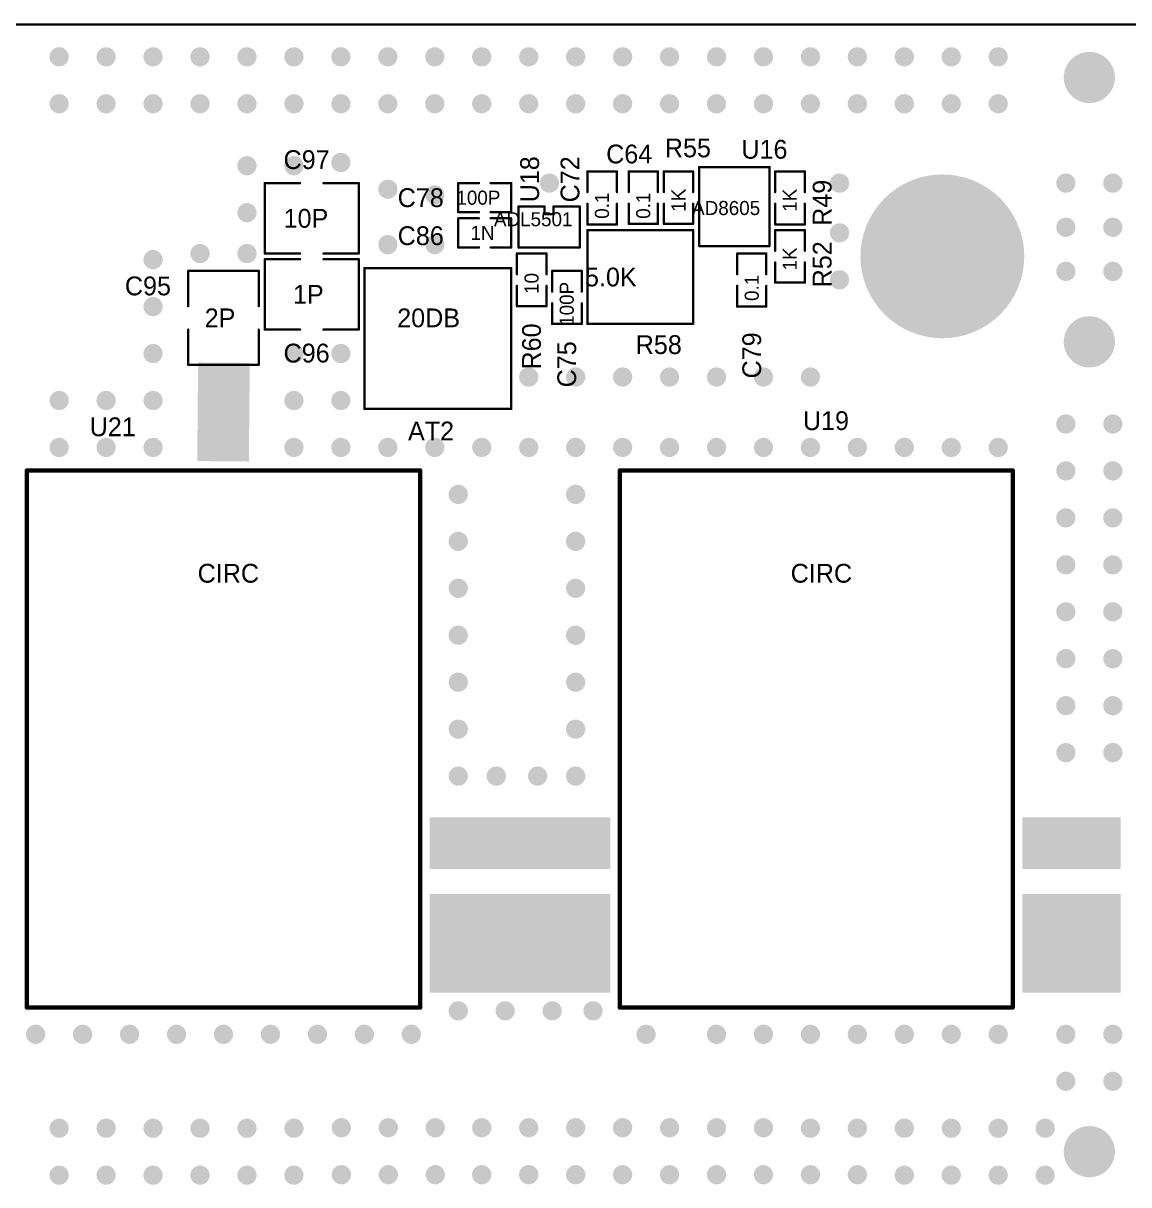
# Model space of a CAD drawing. Extents: x 3.3 to 12.8, y -4.6 to 5.5.
# Drawn here: x 5.048 to 7.403, y -2.182 to 0.292 of the extents above; entities that cross this region are included whole.
import ezdxf

# ---------------------------------------------------------------- set-up
doc = ezdxf.new("R2010")
doc.units = 0
doc.header["$MEASUREMENT"] = 0
for name, color, linetype in [('1', 5, 'CONTINUOUS'), ('2', 1, 'CONTINUOUS'), ('5', 7, 'CONTINUOUS')]:
    doc.layers.add(name, color=color, linetype=linetype)

msp = doc.modelspace()

# ---------------------------------------------------------------- linework, layer by layer
at = {"layer": '1', "const_width": 0.003}
for points in [[(6.25, -0.0227), (6.313, -0.0227, -1), (6.313, -0.0247), (6.25, -0.0247, -1), (6.25, -0.0227)], [(6.249, -0.0677), (6.249, -0.0237, -1), (6.251, -0.0237), (6.251, -0.0677, -1), (6.249, -0.0677)], [(6.312, -0.0677), (6.312, -0.0237, -1), (6.314, -0.0237), (6.314, -0.0677, -1), (6.312, -0.0677)], [(6.338, -0.0227), (6.4, -0.0227, -1), (6.4, -0.0247), (6.338, -0.0247, -1), (6.338, -0.0227)], [(6.339, -0.0237), (6.339, -0.0677, -1), (6.337, -0.0677), (6.337, -0.0237, -1), (6.339, -0.0237)], [(6.401, -0.0237), (6.401, -0.0677, -1), (6.399, -0.0677), (6.399, -0.0237, -1), (6.401, -0.0237)], [(6.413, -0.0227), (6.475, -0.0227, -1), (6.475, -0.0247), (6.413, -0.0247, -1), (6.413, -0.0227)], [(6.414, -0.0237), (6.414, -0.0677, -1), (6.412, -0.0677), (6.412, -0.0237, -1), (6.414, -0.0237)], [(6.476, -0.0237), (6.476, -0.0677, -1), (6.474, -0.0677), (6.474, -0.0237, -1), (6.476, -0.0237)], [(6.489, -0.0147), (6.489, -0.1827, -1), (6.487, -0.1827), (6.487, -0.0147, -1), (6.489, -0.0147)], [(6.488, -0.0137), (6.638, -0.0137, -1), (6.638, -0.0157), (6.488, -0.0157, -1), (6.488, -0.0137)], [(6.639, -0.0147), (6.639, -0.1827, -1), (6.637, -0.1827), (6.637, -0.0147, -1), (6.639, -0.0147)], [(6.65, -0.0227), (6.713, -0.0227, -1), (6.713, -0.0247), (6.65, -0.0247, -1), (6.65, -0.0227)], [(6.649, -0.0677), (6.649, -0.0237, -1), (6.651, -0.0237), (6.651, -0.0677, -1), (6.649, -0.0677)], [(6.712, -0.0677), (6.712, -0.0237, -1), (6.714, -0.0237), (6.714, -0.0677, -1), (6.712, -0.0677)], [(5.638, -0.0497), (5.563, -0.0497, -1), (5.563, -0.0477), (5.638, -0.0477, -1), (5.638, -0.0497)], [(5.564, -0.0487), (5.564, -0.1987, -1), (5.562, -0.1987), (5.562, -0.0487, -1), (5.564, -0.0487)], [(5.688, -0.0477), (5.763, -0.0477, -1), (5.763, -0.0497), (5.688, -0.0497, -1), (5.688, -0.0477)], [(5.764, -0.0487), (5.764, -0.1987, -1), (5.762, -0.1987), (5.762, -0.0487, -1), (5.764, -0.0487)], [(5.974, -0.1107), (5.974, -0.0487, -1), (5.976, -0.0487), (5.976, -0.1107, -1), (5.974, -0.1107)], [(5.975, -0.0477), (6.019, -0.0477, -1), (6.019, -0.0497), (5.975, -0.0497, -1), (5.975, -0.0477)], [(6.044, -0.0477), (6.088, -0.0477, -1), (6.088, -0.0497), (6.044, -0.0497, -1), (6.044, -0.0477)], [(6.089, -0.0487), (6.089, -0.1107, -1), (6.087, -0.1107), (6.087, -0.0487, -1), (6.089, -0.0487)], [(6.103, -0.0977), (6.159, -0.0977, -1), (6.159, -0.0997), (6.103, -0.0997, -1), (6.103, -0.0977)], [(6.102, -0.1857), (6.102, -0.0987, -1), (6.104, -0.0987), (6.104, -0.1857, -1), (6.102, -0.1857)], [(6.16, -0.0987), (6.16, -0.1147, -1), (6.158, -0.1147), (6.158, -0.0987, -1), (6.16, -0.0987)], [(6.179, -0.0987), (6.179, -0.1147, -1), (6.177, -0.1147), (6.177, -0.0987, -1), (6.179, -0.0987)], [(6.234, -0.0997), (6.178, -0.0997, -1), (6.178, -0.0977), (6.234, -0.0977, -1), (6.234, -0.0997)], [(6.233, -0.1857), (6.233, -0.0987, -1), (6.235, -0.0987), (6.235, -0.1857, -1), (6.233, -0.1857)], [(6.249, -0.1367), (6.249, -0.0927, -1), (6.251, -0.0927), (6.251, -0.1367, -1), (6.249, -0.1367)], [(6.312, -0.1367), (6.312, -0.0927, -1), (6.314, -0.0927), (6.314, -0.1367, -1), (6.312, -0.1367)], [(6.339, -0.0927), (6.339, -0.1357, -1), (6.337, -0.1357), (6.337, -0.0927, -1), (6.339, -0.0927)], [(6.401, -0.0927), (6.401, -0.1357, -1), (6.399, -0.1357), (6.399, -0.0927, -1), (6.401, -0.0927)], [(6.414, -0.0927), (6.414, -0.1357, -1), (6.412, -0.1357), (6.412, -0.0927, -1), (6.414, -0.0927)], [(6.476, -0.0927), (6.476, -0.1357, -1), (6.474, -0.1357), (6.474, -0.0927, -1), (6.476, -0.0927)], [(6.649, -0.1367), (6.649, -0.0927, -1), (6.651, -0.0927), (6.651, -0.1367, -1), (6.649, -0.1367)], [(6.712, -0.1367), (6.712, -0.0927, -1), (6.714, -0.0927), (6.714, -0.1367, -1), (6.712, -0.1367)], [(5.975, -0.1097), (6.019, -0.1097, -1), (6.019, -0.1117), (5.975, -0.1117, -1), (5.975, -0.1097)], [(5.974, -0.1857), (5.974, -0.1237, -1), (5.976, -0.1237), (5.976, -0.1857, -1), (5.974, -0.1857)], [(5.975, -0.1227), (6.019, -0.1227, -1), (6.019, -0.1247), (5.975, -0.1247, -1), (5.975, -0.1227)], [(6.044, -0.1097), (6.088, -0.1097, -1), (6.088, -0.1117), (6.044, -0.1117, -1), (6.044, -0.1097)], [(6.044, -0.1227), (6.088, -0.1227, -1), (6.088, -0.1247), (6.044, -0.1247, -1), (6.044, -0.1227)], [(6.089, -0.1237), (6.089, -0.1857, -1), (6.087, -0.1857), (6.087, -0.1237, -1), (6.089, -0.1237)], [(6.159, -0.1137), (6.178, -0.1137, -1), (6.178, -0.1157), (6.159, -0.1157, -1), (6.159, -0.1137)], [(6.313, -0.1377), (6.25, -0.1377, -1), (6.25, -0.1357), (6.313, -0.1357, -1), (6.313, -0.1377)], [(6.249, -0.3487), (6.249, -0.1487, -1), (6.251, -0.1487), (6.251, -0.3487, -1), (6.249, -0.3487)], [(6.475, -0.1497), (6.25, -0.1497, -1), (6.25, -0.1477), (6.475, -0.1477, -1), (6.475, -0.1497)], [(6.4, -0.1367), (6.338, -0.1367, -1), (6.338, -0.1347), (6.4, -0.1347, -1), (6.4, -0.1367)], [(6.475, -0.1367), (6.413, -0.1367, -1), (6.413, -0.1347), (6.475, -0.1347, -1), (6.475, -0.1367)], [(6.474, -0.3487), (6.474, -0.1487, -1), (6.476, -0.1487), (6.476, -0.3487, -1), (6.474, -0.3487)], [(6.713, -0.1377), (6.65, -0.1377, -1), (6.65, -0.1357), (6.713, -0.1357, -1), (6.713, -0.1377)], [(6.65, -0.1477), (6.713, -0.1477, -1), (6.713, -0.1497), (6.65, -0.1497, -1), (6.65, -0.1477)], [(6.651, -0.1487), (6.651, -0.1927, -1), (6.649, -0.1927), (6.649, -0.1487, -1), (6.651, -0.1487)], [(6.714, -0.1487), (6.714, -0.1927, -1), (6.712, -0.1927), (6.712, -0.1487, -1), (6.714, -0.1487)], [(5.638, -0.1997), (5.563, -0.1997, -1), (5.563, -0.1977), (5.638, -0.1977, -1), (5.638, -0.1997)], [(5.688, -0.1977), (5.763, -0.1977, -1), (5.763, -0.1997), (5.688, -0.1997, -1), (5.688, -0.1977)], [(5.975, -0.1847), (6.019, -0.1847, -1), (6.019, -0.1867), (5.975, -0.1867, -1), (5.975, -0.1847)], [(6.044, -0.1847), (6.088, -0.1847, -1), (6.088, -0.1867), (6.044, -0.1867, -1), (6.044, -0.1847)], [(6.1, -0.1977), (6.163, -0.1977, -1), (6.163, -0.1997), (6.1, -0.1997, -1), (6.1, -0.1977)], [(6.101, -0.1987), (6.101, -0.2427, -1), (6.099, -0.2427), (6.099, -0.1987, -1), (6.101, -0.1987)], [(6.234, -0.1867), (6.103, -0.1867, -1), (6.103, -0.1847), (6.234, -0.1847, -1), (6.234, -0.1867)], [(6.164, -0.1987), (6.164, -0.2427, -1), (6.162, -0.2427), (6.162, -0.1987, -1), (6.164, -0.1987)], [(6.488, -0.1817), (6.638, -0.1817, -1), (6.638, -0.1837), (6.488, -0.1837, -1), (6.488, -0.1817)], [(6.569, -0.1977), (6.631, -0.1977, -1), (6.631, -0.1997), (6.569, -0.1997, -1), (6.569, -0.1977)], [(6.568, -0.2427), (6.568, -0.1987, -1), (6.57, -0.1987), (6.57, -0.2427, -1), (6.568, -0.2427)], [(6.63, -0.2427), (6.63, -0.1987, -1), (6.632, -0.1987), (6.632, -0.2427, -1), (6.63, -0.2427)], [(5.638, -0.2117), (5.563, -0.2117, -1), (5.563, -0.2097), (5.638, -0.2097, -1), (5.638, -0.2117)], [(5.562, -0.3607), (5.562, -0.2107, -1), (5.564, -0.2107), (5.564, -0.3607, -1), (5.562, -0.3607)], [(5.688, -0.2097), (5.763, -0.2097, -1), (5.763, -0.2117), (5.688, -0.2117, -1), (5.688, -0.2097)], [(5.762, -0.3607), (5.762, -0.2107, -1), (5.764, -0.2107), (5.764, -0.3607, -1), (5.762, -0.3607)], [(6.651, -0.2177), (6.651, -0.2607, -1), (6.649, -0.2607), (6.649, -0.2177, -1), (6.651, -0.2177)], [(6.714, -0.2177), (6.714, -0.2607, -1), (6.712, -0.2607), (6.712, -0.2177, -1), (6.714, -0.2177)], [(5.399, -0.3107), (5.399, -0.2357, -1), (5.401, -0.2357), (5.401, -0.3107, -1), (5.399, -0.3107)], [(5.55, -0.2367), (5.4, -0.2367, -1), (5.4, -0.2347), (5.55, -0.2347, -1), (5.55, -0.2367)], [(5.549, -0.3107), (5.549, -0.2357, -1), (5.551, -0.2357), (5.551, -0.3107, -1), (5.549, -0.3107)], [(5.775, -0.2287), (6.088, -0.2287, -1), (6.088, -0.2307), (5.775, -0.2307, -1), (5.775, -0.2287)], [(5.776, -0.2297), (5.776, -0.5297, -1), (5.774, -0.5297), (5.774, -0.2297, -1), (5.776, -0.2297)], [(6.089, -0.2297), (6.089, -0.5297, -1), (6.087, -0.5297), (6.087, -0.2297, -1), (6.089, -0.2297)], [(6.175, -0.2347), (6.238, -0.2347, -1), (6.238, -0.2367), (6.175, -0.2367, -1), (6.175, -0.2347)], [(6.176, -0.2357), (6.176, -0.2797, -1), (6.174, -0.2797), (6.174, -0.2357, -1), (6.176, -0.2357)], [(6.239, -0.2357), (6.239, -0.2797, -1), (6.237, -0.2797), (6.237, -0.2357, -1), (6.239, -0.2357)], [(6.101, -0.2677), (6.101, -0.3107, -1), (6.099, -0.3107), (6.099, -0.2677, -1), (6.101, -0.2677)], [(6.164, -0.2677), (6.164, -0.3107, -1), (6.162, -0.3107), (6.162, -0.2677, -1), (6.164, -0.2677)], [(6.568, -0.3117), (6.568, -0.2677, -1), (6.57, -0.2677), (6.57, -0.3117, -1), (6.568, -0.3117)], [(6.63, -0.3117), (6.63, -0.2677, -1), (6.632, -0.2677), (6.632, -0.3117, -1), (6.63, -0.3117)], [(6.713, -0.2617), (6.65, -0.2617, -1), (6.65, -0.2597), (6.713, -0.2597, -1), (6.713, -0.2617)], [(6.163, -0.3117), (6.1, -0.3117, -1), (6.1, -0.3097), (6.163, -0.3097, -1), (6.163, -0.3117)], [(6.176, -0.3047), (6.176, -0.3487, -1), (6.174, -0.3487), (6.174, -0.3047, -1), (6.176, -0.3047)], [(6.239, -0.3047), (6.239, -0.3487, -1), (6.237, -0.3487), (6.237, -0.3047, -1), (6.239, -0.3047)], [(6.631, -0.3127), (6.569, -0.3127, -1), (6.569, -0.3107), (6.631, -0.3107, -1), (6.631, -0.3127)], [(6.238, -0.3497), (6.175, -0.3497, -1), (6.175, -0.3477), (6.238, -0.3477, -1), (6.238, -0.3497)], [(6.475, -0.3497), (6.25, -0.3497, -1), (6.25, -0.3477), (6.475, -0.3477, -1), (6.475, -0.3497)], [(5.401, -0.3607), (5.401, -0.4357, -1), (5.399, -0.4357), (5.399, -0.3607, -1), (5.401, -0.3607)], [(5.551, -0.3607), (5.551, -0.4357, -1), (5.549, -0.4357), (5.549, -0.3607, -1), (5.551, -0.3607)], [(5.638, -0.3617), (5.563, -0.3617, -1), (5.563, -0.3597), (5.638, -0.3597, -1), (5.638, -0.3617)], [(5.688, -0.3597), (5.763, -0.3597, -1), (5.763, -0.3617), (5.688, -0.3617, -1), (5.688, -0.3597)], [(5.55, -0.4367), (5.4, -0.4367, -1), (5.4, -0.4347), (5.55, -0.4347, -1), (5.55, -0.4367)], [(5.775, -0.5287), (6.088, -0.5287, -1), (6.088, -0.5307), (5.775, -0.5307, -1), (5.775, -0.5287)]]:
    msp.add_lwpolyline(points, format="xyb", dxfattribs=at)
at = {"layer": '5'}
for points, const_width in [([(12.763, 0.2883), (3.325, 0.2883, -1), (3.325, 0.2903), (12.763, 0.2903, -1), (12.763, 0.2883)], 0.003), ([(5.125, 0.2303), (5.125, 0.2303, -1), (5.125, 0.2103), (5.125, 0.2103, -1), (5.125, 0.2303)], 0.021), ([(5.225, 0.2303), (5.225, 0.2303, -1), (5.225, 0.2103), (5.225, 0.2103, -1), (5.225, 0.2303)], 0.021), ([(5.325, 0.2303), (5.325, 0.2303, -1), (5.325, 0.2103), (5.325, 0.2103, -1), (5.325, 0.2303)], 0.021), ([(5.425, 0.2303), (5.425, 0.2303, -1), (5.425, 0.2103), (5.425, 0.2103, -1), (5.425, 0.2303)], 0.021), ([(5.525, 0.2303), (5.525, 0.2303, -1), (5.525, 0.2103), (5.525, 0.2103, -1), (5.525, 0.2303)], 0.021), ([(5.625, 0.2303), (5.625, 0.2303, -1), (5.625, 0.2103), (5.625, 0.2103, -1), (5.625, 0.2303)], 0.021), ([(5.725, 0.2303), (5.725, 0.2303, -1), (5.725, 0.2103), (5.725, 0.2103, -1), (5.725, 0.2303)], 0.021), ([(5.825, 0.2303), (5.825, 0.2303, -1), (5.825, 0.2103), (5.825, 0.2103, -1), (5.825, 0.2303)], 0.021), ([(5.925, 0.2303), (5.925, 0.2303, -1), (5.925, 0.2103), (5.925, 0.2103, -1), (5.925, 0.2303)], 0.021), ([(6.025, 0.2303), (6.025, 0.2303, -1), (6.025, 0.2103), (6.025, 0.2103, -1), (6.025, 0.2303)], 0.021), ([(6.125, 0.2303), (6.125, 0.2303, -1), (6.125, 0.2103), (6.125, 0.2103, -1), (6.125, 0.2303)], 0.021), ([(6.225, 0.2303), (6.225, 0.2303, -1), (6.225, 0.2103), (6.225, 0.2103, -1), (6.225, 0.2303)], 0.021), ([(6.325, 0.2303), (6.325, 0.2303, -1), (6.325, 0.2103), (6.325, 0.2103, -1), (6.325, 0.2303)], 0.021), ([(6.425, 0.2303), (6.425, 0.2303, -1), (6.425, 0.2103), (6.425, 0.2103, -1), (6.425, 0.2303)], 0.021), ([(6.525, 0.2303), (6.525, 0.2303, -1), (6.525, 0.2103), (6.525, 0.2103, -1), (6.525, 0.2303)], 0.021), ([(6.625, 0.2303), (6.625, 0.2303, -1), (6.625, 0.2103), (6.625, 0.2103, -1), (6.625, 0.2303)], 0.021), ([(6.725, 0.2303), (6.725, 0.2303, -1), (6.725, 0.2103), (6.725, 0.2103, -1), (6.725, 0.2303)], 0.021), ([(6.825, 0.2303), (6.825, 0.2303, -1), (6.825, 0.2103), (6.825, 0.2103, -1), (6.825, 0.2303)], 0.021), ([(6.925, 0.2303), (6.925, 0.2303, -1), (6.925, 0.2103), (6.925, 0.2103, -1), (6.925, 0.2303)], 0.021), ([(7.025, 0.2303), (7.025, 0.2303, -1), (7.025, 0.2103), (7.025, 0.2103, -1), (7.025, 0.2303)], 0.021), ([(7.125, 0.2303), (7.125, 0.2303, -1), (7.125, 0.2103), (7.125, 0.2103, -1), (7.125, 0.2303)], 0.021), ([(7.319, 0.2033), (7.319, 0.2033, -1), (7.319, 0.1493), (7.319, 0.1493, -1), (7.319, 0.2033)], 0.055), ([(5.125, 0.1303), (5.125, 0.1303, -1), (5.125, 0.1103), (5.125, 0.1103, -1), (5.125, 0.1303)], 0.021), ([(5.225, 0.1303), (5.225, 0.1303, -1), (5.225, 0.1103), (5.225, 0.1103, -1), (5.225, 0.1303)], 0.021), ([(5.325, 0.1303), (5.325, 0.1303, -1), (5.325, 0.1103), (5.325, 0.1103, -1), (5.325, 0.1303)], 0.021), ([(5.425, 0.1303), (5.425, 0.1303, -1), (5.425, 0.1103), (5.425, 0.1103, -1), (5.425, 0.1303)], 0.021), ([(5.525, 0.1303), (5.525, 0.1303, -1), (5.525, 0.1103), (5.525, 0.1103, -1), (5.525, 0.1303)], 0.021), ([(5.625, 0.1303), (5.625, 0.1303, -1), (5.625, 0.1103), (5.625, 0.1103, -1), (5.625, 0.1303)], 0.021), ([(5.725, 0.1303), (5.725, 0.1303, -1), (5.725, 0.1103), (5.725, 0.1103, -1), (5.725, 0.1303)], 0.021), ([(5.825, 0.1303), (5.825, 0.1303, -1), (5.825, 0.1103), (5.825, 0.1103, -1), (5.825, 0.1303)], 0.021), ([(5.925, 0.1303), (5.925, 0.1303, -1), (5.925, 0.1103), (5.925, 0.1103, -1), (5.925, 0.1303)], 0.021), ([(6.025, 0.1303), (6.025, 0.1303, -1), (6.025, 0.1103), (6.025, 0.1103, -1), (6.025, 0.1303)], 0.021), ([(6.125, 0.1303), (6.125, 0.1303, -1), (6.125, 0.1103), (6.125, 0.1103, -1), (6.125, 0.1303)], 0.021), ([(6.225, 0.1303), (6.225, 0.1303, -1), (6.225, 0.1103), (6.225, 0.1103, -1), (6.225, 0.1303)], 0.021), ([(6.325, 0.1303), (6.325, 0.1303, -1), (6.325, 0.1103), (6.325, 0.1103, -1), (6.325, 0.1303)], 0.021), ([(6.425, 0.1303), (6.425, 0.1303, -1), (6.425, 0.1103), (6.425, 0.1103, -1), (6.425, 0.1303)], 0.021), ([(6.525, 0.1303), (6.525, 0.1303, -1), (6.525, 0.1103), (6.525, 0.1103, -1), (6.525, 0.1303)], 0.021), ([(6.625, 0.1303), (6.625, 0.1303, -1), (6.625, 0.1103), (6.625, 0.1103, -1), (6.625, 0.1303)], 0.021), ([(6.725, 0.1303), (6.725, 0.1303, -1), (6.725, 0.1103), (6.725, 0.1103, -1), (6.725, 0.1303)], 0.021), ([(6.825, 0.1303), (6.825, 0.1303, -1), (6.825, 0.1103), (6.825, 0.1103, -1), (6.825, 0.1303)], 0.021), ([(6.925, 0.1303), (6.925, 0.1303, -1), (6.925, 0.1103), (6.925, 0.1103, -1), (6.925, 0.1303)], 0.021), ([(7.025, 0.1303), (7.025, 0.1303, -1), (7.025, 0.1103), (7.025, 0.1103, -1), (7.025, 0.1303)], 0.021), ([(7.125, 0.1303), (7.125, 0.1303, -1), (7.125, 0.1103), (7.125, 0.1103, -1), (7.125, 0.1303)], 0.021), ([(5.525, -0.0017), (5.525, -0.0017, -1), (5.525, -0.0217), (5.525, -0.0217, -1), (5.525, -0.0017)], 0.021), ([(5.625, -0.0017), (5.625, -0.0017, -1), (5.625, -0.0217), (5.625, -0.0217, -1), (5.625, -0.0017)], 0.021), ([(5.725, 0.0053), (5.725, 0.0053, -1), (5.725, -0.0147), (5.725, -0.0147, -1), (5.725, 0.0053)], 0.021), ([(5.825, -0.0517), (5.825, -0.0517, -1), (5.825, -0.0717), (5.825, -0.0717, -1), (5.825, -0.0517)], 0.021), ([(6.169, -0.0387), (6.169, -0.0387, -1), (6.169, -0.0587), (6.169, -0.0587, -1), (6.169, -0.0387)], 0.021), ([(6.787, -0.0387), (6.787, -0.0387, -1), (6.787, -0.0587), (6.787, -0.0587, -1), (6.787, -0.0387)], 0.021), ([(7.006, -0.1177), (7.006, -0.1177, -1), (7.006, -0.2917), (7.006, -0.2917, -1), (7.006, -0.1177)], 0.175), ([(7.269, -0.0387), (7.269, -0.0387, -1), (7.269, -0.0587), (7.269, -0.0587, -1), (7.269, -0.0387)], 0.021), ([(7.369, -0.0387), (7.369, -0.0387, -1), (7.369, -0.0587), (7.369, -0.0587, -1), (7.369, -0.0387)], 0.021), ([(5.925, -0.0637), (5.925, -0.0637, -1), (5.925, -0.0837), (5.925, -0.0837, -1), (5.925, -0.0637)], 0.021), ([(5.525, -0.1017), (5.525, -0.1017, -1), (5.525, -0.1217), (5.525, -0.1217, -1), (5.525, -0.1017)], 0.021), ([(7.269, -0.1327), (7.269, -0.1327, -1), (7.269, -0.1527), (7.269, -0.1527, -1), (7.269, -0.1327)], 0.021), ([(7.369, -0.1327), (7.369, -0.1327, -1), (7.369, -0.1527), (7.369, -0.1527, -1), (7.369, -0.1327)], 0.021), ([(6.787, -0.1447), (6.787, -0.1447, -1), (6.787, -0.1647), (6.787, -0.1647, -1), (6.787, -0.1447)], 0.021), ([(5.825, -0.1697), (5.825, -0.1697, -1), (5.825, -0.1897), (5.825, -0.1897, -1), (5.825, -0.1697)], 0.021), ([(5.925, -0.1697), (5.925, -0.1697, -1), (5.925, -0.1897), (5.925, -0.1897, -1), (5.925, -0.1697)], 0.021), ([(5.325, -0.2017), (5.325, -0.2017, -1), (5.325, -0.2217), (5.325, -0.2217, -1), (5.325, -0.2017)], 0.021), ([(5.425, -0.1887), (5.425, -0.1887, -1), (5.425, -0.2087), (5.425, -0.2087, -1), (5.425, -0.1887)], 0.021), ([(5.525, -0.1887), (5.525, -0.1887, -1), (5.525, -0.2087), (5.525, -0.2087, -1), (5.525, -0.1887)], 0.021), ([(7.269, -0.2267), (7.269, -0.2267, -1), (7.269, -0.2467), (7.269, -0.2467, -1), (7.269, -0.2267)], 0.021), ([(7.369, -0.2267), (7.369, -0.2267, -1), (7.369, -0.2467), (7.369, -0.2467, -1), (7.369, -0.2267)], 0.021), ([(6.787, -0.2447), (6.787, -0.2447, -1), (6.787, -0.2647), (6.787, -0.2647, -1), (6.787, -0.2447)], 0.021), ([(5.325, -0.3017), (5.325, -0.3017, -1), (5.325, -0.3217), (5.325, -0.3217, -1), (5.325, -0.3017)], 0.021), ([(7.319, -0.3597), (7.319, -0.3597, -1), (7.319, -0.4137), (7.319, -0.4137, -1), (7.319, -0.3597)], 0.055), ([(5.325, -0.4017), (5.325, -0.4017, -1), (5.325, -0.4217), (5.325, -0.4217, -1), (5.325, -0.4017)], 0.021), ([(5.625, -0.4017), (5.625, -0.4017, -1), (5.625, -0.4217), (5.625, -0.4217, -1), (5.625, -0.4017)], 0.021), ([(5.725, -0.4017), (5.725, -0.4017, -1), (5.725, -0.4217), (5.725, -0.4217, -1), (5.725, -0.4017)], 0.021), ([(6.125, -0.4517), (6.125, -0.4517, -1), (6.125, -0.4717), (6.125, -0.4717, -1), (6.125, -0.4517)], 0.021), ([(6.225, -0.4517), (6.225, -0.4517, -1), (6.225, -0.4717), (6.225, -0.4717, -1), (6.225, -0.4517)], 0.021), ([(6.325, -0.4517), (6.325, -0.4517, -1), (6.325, -0.4717), (6.325, -0.4717, -1), (6.325, -0.4517)], 0.021), ([(6.425, -0.4517), (6.425, -0.4517, -1), (6.425, -0.4717), (6.425, -0.4717, -1), (6.425, -0.4517)], 0.021), ([(6.525, -0.4517), (6.525, -0.4517, -1), (6.525, -0.4717), (6.525, -0.4717, -1), (6.525, -0.4517)], 0.021), ([(6.625, -0.4517), (6.625, -0.4517, -1), (6.625, -0.4717), (6.625, -0.4717, -1), (6.625, -0.4517)], 0.021), ([(6.725, -0.4517), (6.725, -0.4517, -1), (6.725, -0.4717), (6.725, -0.4717, -1), (6.725, -0.4517)], 0.021), ([(5.125, -0.5017), (5.125, -0.5017, -1), (5.125, -0.5217), (5.125, -0.5217, -1), (5.125, -0.5017)], 0.021), ([(5.225, -0.5017), (5.225, -0.5017, -1), (5.225, -0.5217), (5.225, -0.5217, -1), (5.225, -0.5017)], 0.021), ([(5.325, -0.5017), (5.325, -0.5017, -1), (5.325, -0.5217), (5.325, -0.5217, -1), (5.325, -0.5017)], 0.021), ([(5.625, -0.5017), (5.625, -0.5017, -1), (5.625, -0.5217), (5.625, -0.5217, -1), (5.625, -0.5017)], 0.021), ([(5.725, -0.5017), (5.725, -0.5017, -1), (5.725, -0.5217), (5.725, -0.5217, -1), (5.725, -0.5017)], 0.021), ([(7.269, -0.5517), (7.269, -0.5517, -1), (7.269, -0.5717), (7.269, -0.5717, -1), (7.269, -0.5517)], 0.021), ([(7.369, -0.5517), (7.369, -0.5517, -1), (7.369, -0.5717), (7.369, -0.5717, -1), (7.369, -0.5517)], 0.021), ([(5.125, -0.6017), (5.125, -0.6017, -1), (5.125, -0.6217), (5.125, -0.6217, -1), (5.125, -0.6017)], 0.021), ([(5.225, -0.6017), (5.225, -0.6017, -1), (5.225, -0.6217), (5.225, -0.6217, -1), (5.225, -0.6017)], 0.021), ([(5.325, -0.6017), (5.325, -0.6017, -1), (5.325, -0.6217), (5.325, -0.6217, -1), (5.325, -0.6017)], 0.021), ([(5.625, -0.6017), (5.625, -0.6017, -1), (5.625, -0.6217), (5.625, -0.6217, -1), (5.625, -0.6017)], 0.021), ([(5.725, -0.6017), (5.725, -0.6017, -1), (5.725, -0.6217), (5.725, -0.6217, -1), (5.725, -0.6017)], 0.021), ([(5.825, -0.6017), (5.825, -0.6017, -1), (5.825, -0.6217), (5.825, -0.6217, -1), (5.825, -0.6017)], 0.021), ([(5.925, -0.6017), (5.925, -0.6017, -1), (5.925, -0.6217), (5.925, -0.6217, -1), (5.925, -0.6017)], 0.021), ([(6.025, -0.6017), (6.025, -0.6017, -1), (6.025, -0.6217), (6.025, -0.6217, -1), (6.025, -0.6017)], 0.021), ([(6.125, -0.6017), (6.125, -0.6017, -1), (6.125, -0.6217), (6.125, -0.6217, -1), (6.125, -0.6017)], 0.021), ([(6.225, -0.6017), (6.225, -0.6017, -1), (6.225, -0.6217), (6.225, -0.6217, -1), (6.225, -0.6017)], 0.021), ([(6.325, -0.6017), (6.325, -0.6017, -1), (6.325, -0.6217), (6.325, -0.6217, -1), (6.325, -0.6017)], 0.021), ([(6.425, -0.6017), (6.425, -0.6017, -1), (6.425, -0.6217), (6.425, -0.6217, -1), (6.425, -0.6017)], 0.021), ([(6.525, -0.6017), (6.525, -0.6017, -1), (6.525, -0.6217), (6.525, -0.6217, -1), (6.525, -0.6017)], 0.021), ([(6.625, -0.6017), (6.625, -0.6017, -1), (6.625, -0.6217), (6.625, -0.6217, -1), (6.625, -0.6017)], 0.021), ([(6.725, -0.6017), (6.725, -0.6017, -1), (6.725, -0.6217), (6.725, -0.6217, -1), (6.725, -0.6017)], 0.021), ([(6.825, -0.6017), (6.825, -0.6017, -1), (6.825, -0.6217), (6.825, -0.6217, -1), (6.825, -0.6017)], 0.021), ([(6.925, -0.6017), (6.925, -0.6017, -1), (6.925, -0.6217), (6.925, -0.6217, -1), (6.925, -0.6017)], 0.021), ([(7.025, -0.6017), (7.025, -0.6017, -1), (7.025, -0.6217), (7.025, -0.6217, -1), (7.025, -0.6017)], 0.021), ([(7.125, -0.6017), (7.125, -0.6017, -1), (7.125, -0.6217), (7.125, -0.6217, -1), (7.125, -0.6017)], 0.021), ([(7.269, -0.6517), (7.269, -0.6517, -1), (7.269, -0.6717), (7.269, -0.6717, -1), (7.269, -0.6517)], 0.021), ([(7.369, -0.6517), (7.369, -0.6517, -1), (7.369, -0.6717), (7.369, -0.6717, -1), (7.369, -0.6517)], 0.021), ([(5.054, -1.8047), (5.054, -0.6607, -1), (5.058, -0.6607), (5.058, -1.8047, -1), (5.054, -1.8047)], 0.005), ([(5.056, -0.6587), (5.894, -0.6587, -1), (5.894, -0.6627), (5.056, -0.6627, -1), (5.056, -0.6587)], 0.005), ([(5.892, -1.8047), (5.892, -0.6607, -1), (5.896, -0.6607), (5.896, -1.8047, -1), (5.892, -1.8047)], 0.005), ([(6.321, -0.6607), (6.321, -1.8047, -1), (6.317, -1.8047), (6.317, -0.6607, -1), (6.321, -0.6607)], 0.005), ([(6.319, -0.6587), (7.156, -0.6587, -1), (7.156, -0.6627), (6.319, -0.6627, -1), (6.319, -0.6587)], 0.005), ([(7.158, -0.6607), (7.158, -1.8047, -1), (7.154, -1.8047), (7.154, -0.6607, -1), (7.158, -0.6607)], 0.005), ([(5.975, -0.7017), (5.975, -0.7017, -1), (5.975, -0.7217), (5.975, -0.7217, -1), (5.975, -0.7017)], 0.021), ([(6.225, -0.7017), (6.225, -0.7017, -1), (6.225, -0.7217), (6.225, -0.7217, -1), (6.225, -0.7017)], 0.021), ([(7.269, -0.7517), (7.269, -0.7517, -1), (7.269, -0.7717), (7.269, -0.7717, -1), (7.269, -0.7517)], 0.021), ([(7.369, -0.7517), (7.369, -0.7517, -1), (7.369, -0.7717), (7.369, -0.7717, -1), (7.369, -0.7517)], 0.021), ([(5.975, -0.8017), (5.975, -0.8017, -1), (5.975, -0.8217), (5.975, -0.8217, -1), (5.975, -0.8017)], 0.021), ([(6.225, -0.8017), (6.225, -0.8017, -1), (6.225, -0.8217), (6.225, -0.8217, -1), (6.225, -0.8017)], 0.021), ([(7.269, -0.8517), (7.269, -0.8517, -1), (7.269, -0.8717), (7.269, -0.8717, -1), (7.269, -0.8517)], 0.021), ([(7.369, -0.8517), (7.369, -0.8517, -1), (7.369, -0.8717), (7.369, -0.8717, -1), (7.369, -0.8517)], 0.021), ([(5.975, -0.9017), (5.975, -0.9017, -1), (5.975, -0.9217), (5.975, -0.9217, -1), (5.975, -0.9017)], 0.021), ([(6.225, -0.9017), (6.225, -0.9017, -1), (6.225, -0.9217), (6.225, -0.9217, -1), (6.225, -0.9017)], 0.021), ([(7.269, -0.9517), (7.269, -0.9517, -1), (7.269, -0.9717), (7.269, -0.9717, -1), (7.269, -0.9517)], 0.021), ([(7.369, -0.9517), (7.369, -0.9517, -1), (7.369, -0.9717), (7.369, -0.9717, -1), (7.369, -0.9517)], 0.021), ([(5.975, -1.0017), (5.975, -1.0017, -1), (5.975, -1.0217), (5.975, -1.0217, -1), (5.975, -1.0017)], 0.021), ([(6.225, -1.0017), (6.225, -1.0017, -1), (6.225, -1.0217), (6.225, -1.0217, -1), (6.225, -1.0017)], 0.021), ([(7.269, -1.0517), (7.269, -1.0517, -1), (7.269, -1.0717), (7.269, -1.0717, -1), (7.269, -1.0517)], 0.021), ([(7.369, -1.0517), (7.369, -1.0517, -1), (7.369, -1.0717), (7.369, -1.0717, -1), (7.369, -1.0517)], 0.021), ([(5.975, -1.1017), (5.975, -1.1017, -1), (5.975, -1.1217), (5.975, -1.1217, -1), (5.975, -1.1017)], 0.021), ([(6.225, -1.1017), (6.225, -1.1017, -1), (6.225, -1.1217), (6.225, -1.1217, -1), (6.225, -1.1017)], 0.021), ([(7.269, -1.1517), (7.269, -1.1517, -1), (7.269, -1.1717), (7.269, -1.1717, -1), (7.269, -1.1517)], 0.021), ([(7.369, -1.1517), (7.369, -1.1517, -1), (7.369, -1.1717), (7.369, -1.1717, -1), (7.369, -1.1517)], 0.021), ([(5.975, -1.2017), (5.975, -1.2017, -1), (5.975, -1.2217), (5.975, -1.2217, -1), (5.975, -1.2017)], 0.021), ([(6.225, -1.2017), (6.225, -1.2017, -1), (6.225, -1.2217), (6.225, -1.2217, -1), (6.225, -1.2017)], 0.021), ([(7.269, -1.2517), (7.269, -1.2517, -1), (7.269, -1.2717), (7.269, -1.2717, -1), (7.269, -1.2517)], 0.021), ([(7.369, -1.2517), (7.369, -1.2517, -1), (7.369, -1.2717), (7.369, -1.2717, -1), (7.369, -1.2517)], 0.021), ([(5.975, -1.3017), (5.975, -1.3017, -1), (5.975, -1.3217), (5.975, -1.3217, -1), (5.975, -1.3017)], 0.021), ([(6.056, -1.3017), (6.056, -1.3017, -1), (6.056, -1.3217), (6.056, -1.3217, -1), (6.056, -1.3017)], 0.021), ([(6.144, -1.3017), (6.144, -1.3017, -1), (6.144, -1.3217), (6.144, -1.3217, -1), (6.144, -1.3017)], 0.021), ([(6.225, -1.3017), (6.225, -1.3017, -1), (6.225, -1.3217), (6.225, -1.3217, -1), (6.225, -1.3017)], 0.021), ([(5.056, -1.8027), (5.894, -1.8027, -1), (5.894, -1.8067), (5.056, -1.8067, -1), (5.056, -1.8027)], 0.005), ([(5.975, -1.8017), (5.975, -1.8017, -1), (5.975, -1.8217), (5.975, -1.8217, -1), (5.975, -1.8017)], 0.021), ([(6.075, -1.8017), (6.075, -1.8017, -1), (6.075, -1.8217), (6.075, -1.8217, -1), (6.075, -1.8017)], 0.021), ([(6.175, -1.8017), (6.175, -1.8017, -1), (6.175, -1.8217), (6.175, -1.8217, -1), (6.175, -1.8017)], 0.021), ([(6.262, -1.8017), (6.262, -1.8017, -1), (6.262, -1.8217), (6.262, -1.8217, -1), (6.262, -1.8017)], 0.021), ([(6.319, -1.8027), (7.156, -1.8027, -1), (7.156, -1.8067), (6.319, -1.8067, -1), (6.319, -1.8027)], 0.005), ([(5.075, -1.8517), (5.075, -1.8517, -1), (5.075, -1.8717), (5.075, -1.8717, -1), (5.075, -1.8517)], 0.021), ([(5.175, -1.8517), (5.175, -1.8517, -1), (5.175, -1.8717), (5.175, -1.8717, -1), (5.175, -1.8517)], 0.021), ([(5.275, -1.8517), (5.275, -1.8517, -1), (5.275, -1.8717), (5.275, -1.8717, -1), (5.275, -1.8517)], 0.021), ([(5.375, -1.8517), (5.375, -1.8517, -1), (5.375, -1.8717), (5.375, -1.8717, -1), (5.375, -1.8517)], 0.021), ([(5.475, -1.8517), (5.475, -1.8517, -1), (5.475, -1.8717), (5.475, -1.8717, -1), (5.475, -1.8517)], 0.021), ([(5.575, -1.8517), (5.575, -1.8517, -1), (5.575, -1.8717), (5.575, -1.8717, -1), (5.575, -1.8517)], 0.021), ([(5.675, -1.8517), (5.675, -1.8517, -1), (5.675, -1.8717), (5.675, -1.8717, -1), (5.675, -1.8517)], 0.021), ([(5.775, -1.8517), (5.775, -1.8517, -1), (5.775, -1.8717), (5.775, -1.8717, -1), (5.775, -1.8517)], 0.021), ([(5.875, -1.8517), (5.875, -1.8517, -1), (5.875, -1.8717), (5.875, -1.8717, -1), (5.875, -1.8517)], 0.021), ([(6.375, -1.8517), (6.375, -1.8517, -1), (6.375, -1.8717), (6.375, -1.8717, -1), (6.375, -1.8517)], 0.021), ([(6.525, -1.8517), (6.525, -1.8517, -1), (6.525, -1.8717), (6.525, -1.8717, -1), (6.525, -1.8517)], 0.021), ([(6.625, -1.8517), (6.625, -1.8517, -1), (6.625, -1.8717), (6.625, -1.8717, -1), (6.625, -1.8517)], 0.021), ([(6.725, -1.8517), (6.725, -1.8517, -1), (6.725, -1.8717), (6.725, -1.8717, -1), (6.725, -1.8517)], 0.021), ([(6.825, -1.8517), (6.825, -1.8517, -1), (6.825, -1.8717), (6.825, -1.8717, -1), (6.825, -1.8517)], 0.021), ([(6.925, -1.8517), (6.925, -1.8517, -1), (6.925, -1.8717), (6.925, -1.8717, -1), (6.925, -1.8517)], 0.021), ([(7.025, -1.8517), (7.025, -1.8517, -1), (7.025, -1.8717), (7.025, -1.8717, -1), (7.025, -1.8517)], 0.021), ([(7.125, -1.8517), (7.125, -1.8517, -1), (7.125, -1.8717), (7.125, -1.8717, -1), (7.125, -1.8517)], 0.021), ([(7.269, -1.8517), (7.269, -1.8517, -1), (7.269, -1.8717), (7.269, -1.8717, -1), (7.269, -1.8517)], 0.021), ([(7.369, -1.8517), (7.369, -1.8517, -1), (7.369, -1.8717), (7.369, -1.8717, -1), (7.369, -1.8517)], 0.021), ([(7.269, -1.9517), (7.269, -1.9517, -1), (7.269, -1.9717), (7.269, -1.9717, -1), (7.269, -1.9517)], 0.021), ([(7.369, -1.9517), (7.369, -1.9517, -1), (7.369, -1.9717), (7.369, -1.9717, -1), (7.369, -1.9517)], 0.021), ([(5.125, -2.0517), (5.125, -2.0517, -1), (5.125, -2.0717), (5.125, -2.0717, -1), (5.125, -2.0517)], 0.021), ([(5.225, -2.0517), (5.225, -2.0517, -1), (5.225, -2.0717), (5.225, -2.0717, -1), (5.225, -2.0517)], 0.021), ([(5.325, -2.0517), (5.325, -2.0517, -1), (5.325, -2.0717), (5.325, -2.0717, -1), (5.325, -2.0517)], 0.021), ([(5.425, -2.0517), (5.425, -2.0517, -1), (5.425, -2.0717), (5.425, -2.0717, -1), (5.425, -2.0517)], 0.021), ([(5.525, -2.0517), (5.525, -2.0517, -1), (5.525, -2.0717), (5.525, -2.0717, -1), (5.525, -2.0517)], 0.021), ([(5.625, -2.0517), (5.625, -2.0517, -1), (5.625, -2.0717), (5.625, -2.0717, -1), (5.625, -2.0517)], 0.021), ([(5.726, -2.0507), (5.726, -2.0507, -1), (5.726, -2.0707), (5.726, -2.0707, -1), (5.726, -2.0507)], 0.021), ([(5.826, -2.0507), (5.826, -2.0507, -1), (5.826, -2.0707), (5.826, -2.0707, -1), (5.826, -2.0507)], 0.021), ([(5.926, -2.0507), (5.926, -2.0507, -1), (5.926, -2.0707), (5.926, -2.0707, -1), (5.926, -2.0507)], 0.021), ([(6.025, -2.0507), (6.025, -2.0507, -1), (6.025, -2.0707), (6.025, -2.0707, -1), (6.025, -2.0507)], 0.021), ([(6.125, -2.0507), (6.125, -2.0507, -1), (6.125, -2.0707), (6.125, -2.0707, -1), (6.125, -2.0507)], 0.021), ([(6.225, -2.0507), (6.225, -2.0507, -1), (6.225, -2.0707), (6.225, -2.0707, -1), (6.225, -2.0507)], 0.021), ([(6.325, -2.0507), (6.325, -2.0507, -1), (6.325, -2.0707), (6.325, -2.0707, -1), (6.325, -2.0507)], 0.021), ([(6.425, -2.0507), (6.425, -2.0507, -1), (6.425, -2.0707), (6.425, -2.0707, -1), (6.425, -2.0507)], 0.021), ([(6.525, -2.0507), (6.525, -2.0507, -1), (6.525, -2.0707), (6.525, -2.0707, -1), (6.525, -2.0507)], 0.021), ([(6.625, -2.0507), (6.625, -2.0507, -1), (6.625, -2.0707), (6.625, -2.0707, -1), (6.625, -2.0507)], 0.021), ([(6.725, -2.0517), (6.725, -2.0517, -1), (6.725, -2.0717), (6.725, -2.0717, -1), (6.725, -2.0517)], 0.021), ([(6.825, -2.0517), (6.825, -2.0517, -1), (6.825, -2.0717), (6.825, -2.0717, -1), (6.825, -2.0517)], 0.021), ([(6.925, -2.0517), (6.925, -2.0517, -1), (6.925, -2.0717), (6.925, -2.0717, -1), (6.925, -2.0517)], 0.021), ([(7.025, -2.0517), (7.025, -2.0517, -1), (7.025, -2.0717), (7.025, -2.0717, -1), (7.025, -2.0517)], 0.021), ([(7.125, -2.0517), (7.125, -2.0517, -1), (7.125, -2.0717), (7.125, -2.0717, -1), (7.125, -2.0517)], 0.021), ([(7.225, -2.0517), (7.225, -2.0517, -1), (7.225, -2.0717), (7.225, -2.0717, -1), (7.225, -2.0517)], 0.021), ([(7.319, -2.0847), (7.319, -2.0847, -1), (7.319, -2.1387), (7.319, -2.1387, -1), (7.319, -2.0847)], 0.055), ([(5.125, -2.1517), (5.125, -2.1517, -1), (5.125, -2.1717), (5.125, -2.1717, -1), (5.125, -2.1517)], 0.021), ([(5.225, -2.1517), (5.225, -2.1517, -1), (5.225, -2.1717), (5.225, -2.1717, -1), (5.225, -2.1517)], 0.021), ([(5.325, -2.1517), (5.325, -2.1517, -1), (5.325, -2.1717), (5.325, -2.1717, -1), (5.325, -2.1517)], 0.021), ([(5.425, -2.1517), (5.425, -2.1517, -1), (5.425, -2.1717), (5.425, -2.1717, -1), (5.425, -2.1517)], 0.021), ([(5.525, -2.1517), (5.525, -2.1517, -1), (5.525, -2.1717), (5.525, -2.1717, -1), (5.525, -2.1517)], 0.021), ([(5.625, -2.1517), (5.625, -2.1517, -1), (5.625, -2.1717), (5.625, -2.1717, -1), (5.625, -2.1517)], 0.021), ([(5.726, -2.1507), (5.726, -2.1507, -1), (5.726, -2.1707), (5.726, -2.1707, -1), (5.726, -2.1507)], 0.021), ([(5.826, -2.1507), (5.826, -2.1507, -1), (5.826, -2.1707), (5.826, -2.1707, -1), (5.826, -2.1507)], 0.021), ([(5.926, -2.1507), (5.926, -2.1507, -1), (5.926, -2.1707), (5.926, -2.1707, -1), (5.926, -2.1507)], 0.021), ([(6.025, -2.1507), (6.025, -2.1507, -1), (6.025, -2.1707), (6.025, -2.1707, -1), (6.025, -2.1507)], 0.021), ([(6.125, -2.1507), (6.125, -2.1507, -1), (6.125, -2.1707), (6.125, -2.1707, -1), (6.125, -2.1507)], 0.021), ([(6.225, -2.1507), (6.225, -2.1507, -1), (6.225, -2.1707), (6.225, -2.1707, -1), (6.225, -2.1507)], 0.021), ([(6.325, -2.1507), (6.325, -2.1507, -1), (6.325, -2.1707), (6.325, -2.1707, -1), (6.325, -2.1507)], 0.021), ([(6.425, -2.1507), (6.425, -2.1507, -1), (6.425, -2.1707), (6.425, -2.1707, -1), (6.425, -2.1507)], 0.021), ([(6.525, -2.1507), (6.525, -2.1507, -1), (6.525, -2.1707), (6.525, -2.1707, -1), (6.525, -2.1507)], 0.021), ([(6.625, -2.1507), (6.625, -2.1507, -1), (6.625, -2.1707), (6.625, -2.1707, -1), (6.625, -2.1507)], 0.021), ([(6.725, -2.1507), (6.725, -2.1507, -1), (6.725, -2.1707), (6.725, -2.1707, -1), (6.725, -2.1507)], 0.021), ([(6.825, -2.1507), (6.825, -2.1507, -1), (6.825, -2.1707), (6.825, -2.1707, -1), (6.825, -2.1507)], 0.021), ([(6.925, -2.1517), (6.925, -2.1517, -1), (6.925, -2.1717), (6.925, -2.1717, -1), (6.925, -2.1517)], 0.021), ([(7.025, -2.1517), (7.025, -2.1517, -1), (7.025, -2.1717), (7.025, -2.1717, -1), (7.025, -2.1517)], 0.021), ([(7.125, -2.1517), (7.125, -2.1517, -1), (7.125, -2.1717), (7.125, -2.1717, -1), (7.125, -2.1517)], 0.021), ([(7.225, -2.1517), (7.225, -2.1517, -1), (7.225, -2.1717), (7.225, -2.1717, -1), (7.225, -2.1517)], 0.021)]:
    msp.add_lwpolyline(points, format="xyb", dxfattribs=dict(at, const_width=const_width))
at = {"layer": '5', "const_width": 0.21}
for points in [[(5.53, -0.5367), (5.42, -0.5357)], [(6.019, -1.3997), (6.019, -1.5097)], [(6.194, -1.3997), (6.194, -1.5097)], [(7.281, -1.3997), (7.281, -1.5097)], [(6.019, -1.5627), (6.019, -1.7727)], [(6.194, -1.5627), (6.194, -1.7727)], [(7.281, -1.5627), (7.281, -1.7727)]]:
    msp.add_lwpolyline(points, dxfattribs=at)

# ---------------------------------------------------------------- texts
at = {"layer": '1'}
for s, p in [('C64', (6.29, -0.0067)), ('R55', (6.415, 0.0063)), ('U16', (6.578, 0.0033)), ('C97', (5.603, -0.0187)), ('C78', (5.846, -0.0997)), ('C86', (5.846, -0.1807)), ('C95', (5.265, -0.2877)), ('C96', (5.603, -0.4307)), ('R58', (6.353, -0.4127)), ('U19', (6.709, -0.5747)), ('U21', (5.19, -0.5877)), ('AT2', (5.868, -0.5967))]:
    msp.add_text(s, height=0.04, dxfattribs=at).set_placement(p)
for s, p in [('U18', (6.147, -0.0897)), ('C72', (6.233, -0.0897)), ('R49', (6.77, -0.1397)), ('R52', (6.77, -0.2707)), ('R60', (6.151, -0.4457)), ('C79', (6.62, -0.4647)), ('C75', (6.226, -0.4837))]:
    msp.add_text(s, height=0.04, rotation=90, dxfattribs=at).set_placement(p)
at = {"layer": '2'}
for s, height, p in [('100P', 0.03, (5.971, -0.0947)), ('AD8605', 0.03, (6.473, -0.1167)), ('10P', 0.04, (5.603, -0.1437)), ('ADL5501', 0.03, (6.051, -0.1407)), ('1N', 0.03, (6.001, -0.1697)), ('5.0K', 0.04, (6.245, -0.2687)), ('1P', 0.04, (5.623, -0.3057)), ('2P', 0.04, (5.435, -0.3557)), ('20DB', 0.04, (5.845, -0.3557)), ('CIRC', 0.04, (5.42, -0.8997)), ('CIRC', 0.04, (6.683, -0.8997))]:
    msp.add_text(s, height=height, dxfattribs=at).set_placement(p)
for s, p in [('0.1', (6.296, -0.1247)), ('0.1', (6.384, -0.1247)), ('1K', (6.459, -0.1097)), ('1K', (6.696, -0.1097)), ('1K', (6.696, -0.2347)), ('10', (6.146, -0.2847)), ('0.1', (6.615, -0.2997)), ('100P', (6.221, -0.3527))]:
    msp.add_text(s, height=0.03, rotation=90, dxfattribs=at).set_placement(p)

doc.saveas('drawing.dxf')
